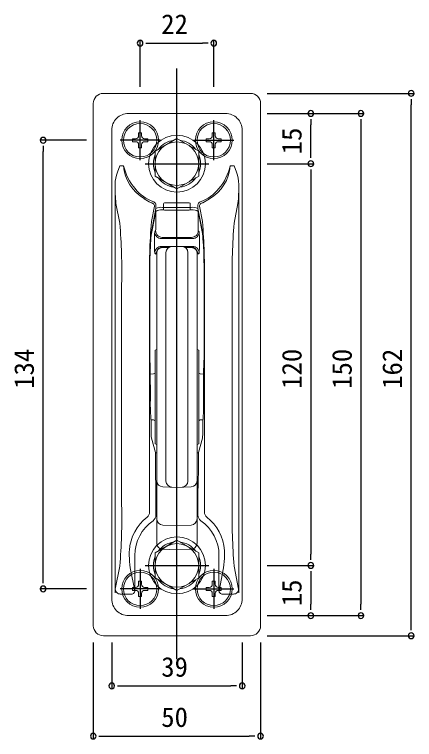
# Model space of a CAD drawing. Units: millimetres, scale not verified. Extents: x -693 to 693, y -1120 to 1122.
# Drawn here: x 235.4 to 355, y -505.6 to -289.1 of the extents above; entities that cross this region are included whole.
import ezdxf
from ezdxf.enums import TextEntityAlignment as Align

# ---------------------------------------------------------------- set-up
doc = ezdxf.new("R2010")
doc.units = ezdxf.units.MM
doc.header["$LTSCALE"] = 4
doc.layers.add('0-3_YKK_12', color=2, linetype='Continuous')
doc.layers.add('0-5_YKK_D', color=6, linetype='Continuous')
doc.layers.add('0-4_YKK_13', color=4, linetype='Continuous', lineweight=18)
doc.styles.add('ＭＳ ゴシック', font='')
doc.styles.get('ＭＳ ゴシック').set_extended_font_data('MS Gothic')

msp = doc.modelspace()

# ---------------------------------------------------------------- linework, layer by layer
at = {"layer": '0-3_YKK_12'}
for p, q in [((284.002, -481.657), (284.002, -305.251)), ((273.002, -332.649), (273.002, -320.649)), ((295.002, -332.649), (295.002, -320.649)), ((284.002, -343.149), (284.002, -324.149)), ((279.002, -326.649), (267.002, -326.649)), ((289.002, -326.649), (301.002, -326.649)), ((274.502, -333.649), (293.502, -333.649)), ((284.002, -463.149), (284.002, -444.149)), ((273.002, -454.649), (273.002, -466.649)), ((274.502, -453.649), (293.502, -453.649)), ((295.002, -454.649), (295.002, -466.649)), ((279.002, -460.649), (267.002, -460.649)), ((289.002, -460.649), (301.002, -460.649))]:
    msp.add_line(p, q, dxfattribs=at)
at = {"layer": '0-4_YKK_13'}
for p, q in [((306.002, -312.649), (262.002, -312.649)), ((259.002, -315.649), (259.002, -471.649)), ((309.002, -471.649), (309.002, -315.649)), ((298.505, -318.649), (269.499, -318.649)), ((264.502, -323.646), (264.502, -463.652)), ((303.502, -463.652), (303.502, -323.646)), ((274.352, -326.199), (275.252, -326.199)), ((293.652, -326.199), (292.752, -326.199)), ((271.652, -327.099), (270.752, -327.099)), ((296.352, -327.099), (297.252, -327.099)), ((266.951, -334.258), (268.051, -334.258)), ((299.953, -334.258), (301.053, -334.258)), ((265.502, -339.844), (265.502, -461.86)), ((302.502, -461.86), (302.502, -339.844)), ((266.943, -351.439), (265.783, -345.583)), ((277.274, -346.323), (276.359, -350.947)), ((277.735, -347.051), (277.735, -346)), ((280.002, -346.953), (280.002, -345.629)), ((287.702, -345.329), (280.302, -345.329)), ((288.002, -345.629), (288.002, -346.953)), ((290.269, -346), (290.269, -347.051)), ((291.645, -350.947), (290.73, -346.323)), ((302.221, -345.583), (301.061, -351.439)), ((277.651, -347.972), (276.156, -355.518)), ((277.735, -347.051), (276.372, -353.932)), ((277.651, -352.668), (277.651, -347.972)), ((280.02, -347.461), (279.65, -347.461)), ((288.271, -346.711), (279.733, -346.711)), ((280.002, -347.229), (280.002, -346.953)), ((287.702, -347.529), (280.302, -347.529)), ((288.354, -347.461), (287.892, -347.461)), ((288.002, -346.953), (288.002, -347.229)), ((290.269, -347.051), (291.632, -353.932)), ((291.848, -355.518), (290.353, -347.972)), ((290.353, -347.972), (290.353, -352.668)), ((277.367, -354.043), (277.618, -353.666)), ((290.386, -353.666), (290.637, -354.043)), ((277.284, -357.846), (277.284, -356.539)), ((279.366, -356.04), (288.638, -356.04)), ((288.387, -355.664), (279.617, -355.664)), ((290.72, -356.539), (290.72, -357.846)), ((288.637, -358.346), (279.367, -358.346)), ((279.721, -358.699), (281.506, -358.699)), ((284.002, -358.329), (279.739, -358.478)), ((284.002, -358.329), (288.265, -358.478)), ((286.499, -358.699), (288.283, -358.699)), ((277.722, -360.698), (277.368, -360.344)), ((278.002, -360.277), (278.002, -447.022)), ((280.727, -360.181), (280.727, -428.476)), ((287.277, -360.181), (287.277, -428.476)), ((290.002, -360.277), (290.002, -447.022)), ((290.636, -360.344), (290.282, -360.698)), ((267.477, -435.64), (267.477, -369.658)), ((275.81, -369.658), (275.81, -435.64)), ((292.194, -435.64), (292.194, -369.658)), ((300.527, -369.658), (300.527, -435.64)), ((275.881, -370.673), (275.881, -388.649)), ((292.123, -370.673), (292.123, -388.649)), ((277.502, -389.329), (278.002, -389.147)), ((277.502, -389.329), (277.502, -417.329)), ((290.502, -389.329), (290.002, -389.147)), ((290.502, -389.329), (290.502, -417.329)), ((276.029, -395.075), (276.057, -404.259)), ((291.975, -395.075), (291.947, -404.259)), ((277.019, -396.446), (276.034, -396.48)), ((290.985, -396.446), (291.97, -396.48)), ((277.019, -410.212), (276.262, -410.185)), ((290.985, -410.212), (291.742, -410.185)), ((276.3, -411.586), (276.3, -413.618)), ((291.704, -411.586), (291.704, -413.618)), ((276.362, -415.603), (277.589, -419.92)), ((291.642, -415.603), (290.415, -419.92)), ((277.502, -417.329), (278.002, -417.511)), ((290.502, -417.329), (290.002, -417.511)), ((277.575, -421.446), (277.589, -419.92)), ((290.415, -419.92), (290.429, -421.446)), ((277.567, -423.304), (277.571, -422.062)), ((277.571, -422.062), (277.575, -421.446)), ((290.429, -421.446), (290.433, -422.062)), ((290.433, -422.062), (290.437, -423.304)), ((277.669, -429.041), (277.621, -427.391)), ((290.383, -427.391), (290.335, -429.041)), ((284.002, -430.329), (279.739, -430.18)), ((284.002, -430.329), (288.265, -430.18)), ((277.735, -438.656), (277.735, -434.183)), ((290.269, -434.183), (290.269, -438.656)), ((284.002, -441.729), (279.739, -441.58)), ((284.002, -441.729), (288.265, -441.58)), ((278.002, -441.944), (278.004, -441.947)), ((290, -441.947), (290.002, -441.944)), ((269.752, -450.022), (269.767, -450.649)), ((284.002, -448.969), (279.739, -448.82)), ((284.002, -448.969), (288.265, -448.82)), ((298.237, -450.649), (298.252, -450.022)), ((271.435, -461.322), (271.435, -450.649)), ((296.569, -450.649), (296.569, -461.322)), ((265.581, -460.735), (266.943, -453.859)), ((270.059, -454.351), (271.42, -461.227)), ((296.584, -461.227), (297.945, -454.351)), ((301.061, -453.859), (302.423, -460.735)), ((271.652, -460.199), (270.752, -460.199)), ((274.352, -461.099), (275.252, -461.099)), ((293.652, -461.099), (292.752, -461.099)), ((296.352, -460.199), (297.252, -460.199)), ((267.08, -462.212), (270.421, -462.212)), ((297.583, -462.212), (300.924, -462.212)), ((269.499, -468.649), (298.505, -468.649)), ((262.002, -474.649), (306.002, -474.649))]:
    msp.add_line(p, q, dxfattribs=at)
for points in [[(272.552, -325.299), (272.552, -324.399), (273.452, -324.399), (273.452, -325.299)], [(295.452, -325.299), (295.452, -324.399), (294.552, -324.399), (294.552, -325.299)], [(270.752, -327.099), (270.752, -326.199), (271.652, -326.199)], [(275.252, -326.199), (275.252, -327.099), (274.352, -327.099)], [(292.752, -326.199), (292.752, -327.099), (293.652, -327.099)], [(297.252, -327.099), (297.252, -326.199), (296.352, -326.199)], [(273.452, -327.999), (273.452, -328.899), (272.552, -328.899), (272.552, -327.999)], [(294.552, -327.999), (294.552, -328.899), (295.452, -328.899), (295.452, -327.999)], [(266.23, -336.209), (266.943, -334.277), (266.951, -334.258)], [(301.053, -334.258), (301.061, -334.277), (301.774, -336.209)], [(277.274, -346.323), (277.254, -346.132), (277.196, -345.948), (277.104, -345.778), (276.979, -345.629), (276.828, -345.507), (276.656, -345.415), (276.469, -345.358), (276.275, -345.339)], [(291.729, -345.339), (291.535, -345.358), (291.348, -345.415), (291.176, -345.507), (291.025, -345.629), (290.9, -345.778), (290.808, -345.948), (290.75, -346.132), (290.73, -346.323)], [(279.366, -356.04), (278.976, -356.001), (278.602, -355.887), (278.256, -355.702), (277.954, -355.454), (277.705, -355.151), (277.52, -354.806), (277.406, -354.432), (277.367, -354.043)], [(279.617, -355.664), (279.227, -355.625), (278.852, -355.51), (278.507, -355.326), (278.204, -355.077), (277.956, -354.775), (277.771, -354.43), (277.657, -354.056), (277.618, -353.666)], [(290.386, -353.666), (290.347, -354.056), (290.233, -354.43), (290.048, -354.775), (289.8, -355.077), (289.497, -355.326), (289.152, -355.51), (288.777, -355.625), (288.387, -355.664)], [(290.637, -354.043), (290.598, -354.432), (290.484, -354.806), (290.299, -355.151), (290.05, -355.454), (289.748, -355.702), (289.402, -355.887), (289.028, -356.001), (288.638, -356.04)], [(279.367, -358.346), (278.978, -358.384), (278.603, -358.498), (278.258, -358.683), (277.955, -358.932), (277.706, -359.235), (277.521, -359.58), (277.407, -359.955), (277.368, -360.344)], [(279.721, -358.699), (279.331, -358.738), (278.956, -358.852), (278.611, -359.037), (278.308, -359.285), (278.06, -359.588), (277.875, -359.934), (277.761, -360.308), (277.722, -360.698)], [(290.282, -360.698), (290.243, -360.308), (290.129, -359.934), (289.944, -359.588), (289.696, -359.285), (289.393, -359.037), (289.048, -358.852), (288.673, -358.738), (288.283, -358.699)], [(290.636, -360.344), (290.597, -359.955), (290.483, -359.58), (290.298, -359.235), (290.049, -358.932), (289.747, -358.683), (289.401, -358.498), (289.026, -358.384), (288.637, -358.346)], [(269.781, -449.17), (269.768, -449.39), (269.752, -450.022)], [(298.252, -450.022), (298.25, -449.814), (298.223, -449.17)], [(273.452, -459.299), (273.452, -458.399), (272.552, -458.399), (272.552, -459.299)], [(294.552, -459.299), (294.552, -458.399), (295.452, -458.399), (295.452, -459.299)], [(267.08, -462.212), (266.789, -462.182), (266.509, -462.097), (266.25, -461.96), (266.024, -461.776), (265.837, -461.553), (265.698, -461.298), (265.612, -461.022), (265.581, -460.735)], [(271.42, -461.227), (271.4, -461.419), (271.342, -461.603), (271.25, -461.772), (271.125, -461.921), (270.974, -462.044), (270.802, -462.135), (270.615, -462.192), (270.421, -462.212)], [(270.752, -460.199), (270.752, -461.099), (271.652, -461.099)], [(275.252, -461.099), (275.252, -460.199), (274.352, -460.199)], [(292.752, -461.099), (292.752, -460.199), (293.652, -460.199)], [(297.252, -460.199), (297.252, -461.099), (296.352, -461.099)], [(297.583, -462.212), (297.389, -462.192), (297.202, -462.135), (297.03, -462.044), (296.879, -461.921), (296.754, -461.772), (296.662, -461.603), (296.604, -461.419), (296.584, -461.227)], [(302.423, -460.735), (302.392, -461.022), (302.306, -461.298), (302.167, -461.553), (301.98, -461.776), (301.754, -461.96), (301.495, -462.097), (301.215, -462.182), (300.924, -462.212)], [(272.552, -461.999), (272.552, -462.899), (273.452, -462.899), (273.452, -461.999)], [(295.452, -461.999), (295.452, -462.899), (294.552, -462.899), (294.552, -461.999)]]:
    msp.add_lwpolyline(points, dxfattribs=at)
for points in [[(284.002, -326.143), (277.502, -329.896), (277.502, -337.402), (284.002, -341.155), (290.502, -337.402), (290.502, -329.896)], [(284.002, -446.143), (277.502, -449.896), (277.502, -457.402), (284.002, -461.155), (290.502, -457.402), (290.502, -449.896)]]:
    msp.add_lwpolyline(points, close=True, dxfattribs=at)
for centre, radius in [((273.002, -326.649), 5.5), ((273.002, -326.649), 5), ((295.002, -326.649), 5.5), ((295.002, -326.649), 5), ((284.002, -333.649), 8.5), ((284.002, -333.649), 6.5), ((284.002, -453.649), 8.5), ((284.002, -453.649), 6.5), ((273.002, -460.649), 5.5), ((273.002, -460.649), 5), ((295.002, -460.649), 5.5), ((295.002, -460.649), 5)]:
    msp.add_circle(centre, radius, dxfattribs=at)
for centre, radius, start, end in [((262.002, -315.649), 3, 90, 180), ((306.002, -315.649), 3, 0, 90), ((269.498, -323.645), 4.996, 89.98556, 180.01444), ((298.506, -323.645), 4.996, 359.98556, 90.01444), ((271.652, -325.299), 0.9, 270, 0), ((274.352, -325.299), 0.9, 180, 270), ((284.002, -333.649), 7.05, 97.21814, 142.78186), ((284.002, -333.649), 7.05, 37.21814, 82.78186), ((293.652, -325.299), 0.9, 270, 0), ((296.352, -325.299), 0.9, 180, 270), ((271.652, -327.999), 0.9, 0, 90), ((274.352, -327.999), 0.9, 90, 180), ((293.652, -327.999), 0.9, 0, 90), ((296.352, -327.999), 0.9, 90, 180), ((284.002, -333.649), 7.05, 157.21814, 202.78186), ((284.002, -333.649), 7.05, 337.21814, 22.78186), ((283.589, -330.695), 15.942, 192.91491, 220.64891), ((280.555, -333.259), 12.544, 184.56871, 239.85248), ((287.449, -333.259), 12.544, 300.14752, 355.43129), ((284.415, -330.695), 15.942, 319.35109, 347.08509), ((278.533, -340.563), 13.05, 160.51082, 176.8407), ((291.332, -340.19), 11.176, 1.77779, 20.8707), ((326.634, -339.724), 61.132, 180.11195, 185.49978), ((284.002, -333.649), 7.05, 217.21814, 262.78186), ((284.002, -333.649), 7.05, 277.21814, 322.78186), ((252.819, -340.285), 49.685, 353.87894, 0.50934), ((281.002, -333.649), 12.067, 218.00896, 250.94127), ((287.002, -333.649), 12.067, 289.05873, 321.99104), ((281.063, -335.218), 11.196, 232.54545, 244.67767), ((286.941, -335.218), 11.196, 295.32233, 307.45455), ((276.738, -345.997), 0.996, 359.87255, 71.06871), ((280.302, -345.629), 0.3, 90, 180), ((287.702, -345.629), 0.3, 0, 90), ((291.266, -345.997), 0.996, 108.93129, 180.12744), ((279.207, -349.898), 2.477, 79.71479, 128.94101), ((279.273, -350.045), 3.366, 82.13298, 117.19395), ((280.302, -347.229), 0.3, 180, 270), ((287.702, -347.229), 0.3, 270, 0), ((288.731, -350.045), 3.366, 62.80605, 97.86702), ((288.797, -349.898), 2.477, 51.05899, 100.28521), ((76.387, -366.14), 191.123, 358.94531, 4.4115), ((472.065, -366.045), 196.288, 175.5885, 181.05469), ((269.548, -352.899), 8.106, 354.56836, 1.63563), ((298.456, -352.899), 8.106, 178.36437, 185.43164), ((95.939, -366.045), 196.288, 358.94531, 4.4115), ((491.617, -366.14), 191.123, 175.5885, 181.05469), ((451.478, -367.441), 175.626, 175.5885, 181.05469), ((297.54, -355.961), 20.264, 174.56836, 181.63563), ((270.464, -355.961), 20.264, 358.36437, 5.43164), ((116.526, -367.441), 175.626, 358.94531, 4.4115), ((296.769, -358.44), 19.494, 178.25504, 185.60782), ((279.802, -360.277), 1.8, 92, 180), ((282.527, -360.181), 1.8, 92, 180), ((285.477, -360.181), 1.8, 0, 88), ((288.202, -360.277), 1.8, 0, 88), ((271.235, -358.44), 19.494, 354.39218, 1.74496), ((372.734, -389.641), 96.858, 179.41338, 183.21613), ((195.27, -389.641), 96.858, 356.78387, 0.58662), ((277.002, -395.946), 0.5, 272, 0), ((291.002, -395.946), 0.5, 180, 268), ((335.163, -405.443), 59.118, 178.85227, 184.99842), ((232.841, -405.443), 59.118, 355.00158, 1.14773), ((266.881, -411.38), 9.422, 358.74448, 4.78351), ((277.002, -410.712), 0.5, 0, 88), ((291.002, -410.712), 0.5, 92, 180), ((301.123, -411.38), 9.422, 175.21649, 181.25552), ((295.024, -414.033), 18.729, 178.73025, 184.80896), ((272.98, -414.033), 18.729, 355.19104, 1.26975), ((279.007, -416.117), 4.058, 249.55484, 255.66154), ((288.997, -416.117), 4.058, 284.33846, 290.44516), ((427.42, -423.374), 149.853, 179.97353, 181.5364), ((140.584, -423.374), 149.853, 358.4636, 0.02647), ((279.802, -428.381), 1.8, 180, 268), ((282.527, -428.476), 1.8, 180, 268), ((285.477, -428.476), 1.8, 272, 0), ((288.202, -428.381), 1.8, 272, 0), ((94.079, -433.946), 183.656, 359.92598, 1.53042), ((473.925, -433.946), 183.656, 178.46958, 180.07402), ((76.387, -439.158), 191.123, 355.5885, 1.05469), ((816.568, -435.643), 540.757, 180, 180.21642), ((-249.614, -435.641), 541.808, 359.78379, 0), ((491.617, -439.158), 191.123, 178.94531, 184.4115), ((283.592, -450.16), 13.846, 128.07122, 175.90063), ((273.816, -437.691), 1.998, 308.27898, 0.13559), ((275.739, -438.657), 1.996, 304.53284, 0.04264), ((292.265, -438.657), 1.996, 179.9569, 235.46762), ((294.189, -437.69), 1.999, 179.87297, 231.71245), ((284.412, -450.16), 13.846, 4.09937, 51.92878), ((284.002, -450.649), 12.567, 124.57548, 180), ((279.802, -439.781), 1.8, 180, 268), ((288.202, -439.781), 1.8, 272, 0), ((284.002, -450.649), 12.567, 0, 55.42452), ((284.002, -450.649), 10.569, 124.57548, 124.59127), ((284.002, -450.649), 10.569, 55.40873, 55.42452), ((279.802, -447.022), 1.8, 180, 268), ((284.002, -453.649), 7.05, 97.21814, 142.78186), ((284.002, -453.649), 7.05, 37.21814, 82.78186), ((288.202, -447.022), 1.8, 272, 0), ((299.25, -450.189), 29.487, 180.89315, 188.11427), ((284.002, -453.649), 7.05, 157.21814, 202.78186), ((284.002, -453.649), 7.05, 337.21814, 22.78186), ((260.832, -449.565), 37.421, 352.65193, 358.34065), ((284.002, -453.649), 7.05, 217.21814, 262.78186), ((284.002, -453.649), 7.05, 277.21814, 322.78186), ((273.632, -461.868), 8.13, 171.99066, 179.9457), ((270.006, -461.489), 1.438, 6.68076, 10.5002), ((271.652, -459.299), 0.9, 270, 0), ((271.652, -461.999), 0.9, 0, 90), ((274.352, -459.299), 0.9, 180, 270), ((274.352, -461.999), 0.9, 90, 180), ((293.652, -459.299), 0.9, 270, 0), ((293.652, -461.999), 0.9, 0, 90), ((296.352, -459.299), 0.9, 180, 270), ((296.352, -461.999), 0.9, 90, 180), ((297.8, -461.459), 1.238, 169.19031, 173.62873), ((290.053, -462.172), 12.453, 1.43622, 6.62742), ((269.498, -463.653), 4.996, 179.98556, 270.01444), ((298.506, -463.653), 4.996, 269.98556, 0.01444), ((262.002, -471.649), 3, 180, 270), ((306.002, -471.649), 3, 270, 0)]:
    msp.add_arc(centre, radius, start, end, dxfattribs=at)
at = {"layer": '0-5_YKK_D'}
for p, q in [((273.002, -310.649), (273.002, -296.649)), ((295.002, -310.649), (295.002, -296.649)), ((274.702, -297.649), (276.402, -297.649)), ((276.402, -297.649), (291.602, -297.649)), ((293.302, -297.649), (291.602, -297.649)), ((311.002, -312.649), (355.002, -312.649)), ((354.002, -314.349), (354.002, -316.049)), ((354.002, -471.249), (354.002, -316.049)), ((311.002, -318.649), (325.002, -318.649)), ((311.002, -318.649), (340.002, -318.649)), ((324.002, -320.349), (324.002, -322.049)), ((339.002, -320.349), (339.002, -322.049)), ((324.002, -330.249), (324.002, -322.049)), ((339.002, -322.049), (339.002, -465.249)), ((257.002, -326.649), (243.002, -326.649)), ((244.002, -328.349), (244.002, -330.049)), ((244.002, -457.249), (244.002, -330.049)), ((324.002, -331.949), (324.002, -330.249)), ((311.002, -333.649), (325.002, -333.649)), ((311.002, -333.649), (325.002, -333.649)), ((324.002, -335.349), (324.002, -337.049)), ((324.002, -337.049), (324.002, -450.249)), ((324.002, -451.949), (324.002, -450.249)), ((311.002, -453.649), (325.002, -453.649)), ((311.002, -453.649), (325.002, -453.649)), ((324.002, -455.349), (324.002, -457.049)), ((244.002, -458.949), (244.002, -457.249)), ((324.002, -457.049), (324.002, -465.249)), ((257.002, -460.649), (243.002, -460.649)), ((324.002, -466.949), (324.002, -465.249)), ((339.002, -466.949), (339.002, -465.249)), ((311.002, -468.649), (325.002, -468.649)), ((311.002, -468.649), (340.002, -468.649)), ((354.002, -472.949), (354.002, -471.249)), ((311.002, -474.649), (355.002, -474.649)), ((259.002, -476.649), (259.002, -505.649)), ((264.502, -476.649), (264.502, -490.649)), ((303.502, -476.649), (303.502, -490.649)), ((309.002, -476.649), (309.002, -505.649)), ((266.202, -489.649), (267.902, -489.649)), ((267.902, -489.649), (300.102, -489.649)), ((301.802, -489.649), (300.102, -489.649)), ((260.702, -504.649), (262.402, -504.649)), ((262.402, -504.649), (305.602, -504.649)), ((307.302, -504.649), (305.602, -504.649))]:
    msp.add_line(p, q, dxfattribs=at)
for centre, start, end in [((273.002, -297.649), 0, 180), ((273.002, -297.649), 180, 0), ((295.002, -297.649), 0, 180), ((295.002, -297.649), 180, 0), ((354.002, -312.649), 90, 270), ((354.002, -312.649), 270, 90), ((324.002, -318.649), 90, 270), ((324.002, -318.649), 270, 90), ((339.002, -318.649), 90, 270), ((339.002, -318.649), 270, 90), ((244.002, -326.649), 90, 270), ((244.002, -326.649), 270, 90), ((324.002, -333.649), 90, 270), ((324.002, -333.649), 90, 270), ((324.002, -333.649), 270, 90), ((324.002, -333.649), 270, 90), ((324.002, -453.649), 90, 270), ((324.002, -453.649), 90, 270), ((324.002, -453.649), 270, 90), ((324.002, -453.649), 270, 90), ((244.002, -460.649), 90, 270), ((244.002, -460.649), 270, 90), ((324.002, -468.649), 90, 270), ((324.002, -468.649), 270, 90), ((339.002, -468.649), 90, 270), ((339.002, -468.649), 270, 90), ((354.002, -474.649), 90, 270), ((354.002, -474.649), 270, 90), ((264.502, -489.649), 0, 180), ((303.502, -489.649), 0, 180), ((264.502, -489.649), 180, 0), ((303.502, -489.649), 180, 0), ((259.002, -504.649), 0, 180), ((309.002, -504.649), 0, 180), ((259.002, -504.649), 180, 0), ((309.002, -504.649), 180, 0)]:
    msp.add_arc(centre, 0.85, start, end, dxfattribs=at)

# ---------------------------------------------------------------- texts
at = {"layer": '0-5_YKK_D', "style": 'ＭＳ ゴシック'}
for s, p in [('22', (279.309, -296.649)), ('39', (279.309, -488.649)), ('50', (279.309, -503.649))]:
    msp.add_text(s, height=5.865, dxfattribs=at).set_placement(p, align=Align.BOTTOM_LEFT)
for s, p in [('15', (323.002, -330.842)), ('134', (243.002, -400.902)), ('120', (323.002, -400.902)), ('150', (338.002, -400.902)), ('162', (353.002, -400.902)), ('15', (323.002, -465.842))]:
    msp.add_text(s, height=5.865, rotation=90, dxfattribs=at).set_placement(p, align=Align.BOTTOM_LEFT)

doc.saveas('drawing.dxf')
